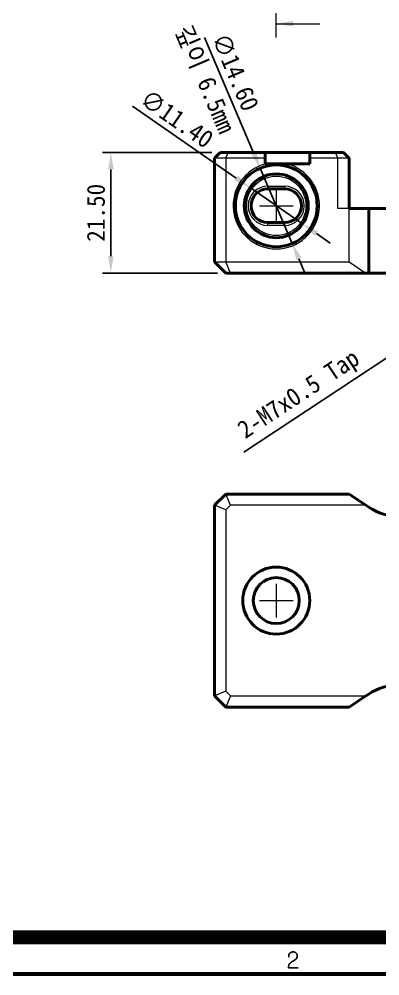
# Model space of a CAD drawing. Header units: millimetres. Extents: x 20 to 594, y 20 to 419.
# Drawn here: x 115.8 to 180.2, y 19.6 to 190.3 of the extents above; entities that cross this region are included whole.
import ezdxf

# ---------------------------------------------------------------- set-up
doc = ezdxf.new("R2010")
doc.units = ezdxf.units.MM
doc.linetypes.add('CENTERX2', pattern=[20.32, 12.7, -2.54, 2.54, -2.54])
doc.layers.get('0').update_dxf_attribs({"color": 6})
for name, color, linetype, lineweight in [('CENTER', 1, 'CENTERX2', 9), ('DIM', 2, 'Continuous', 9), ('OUTLINE', 3, 'Continuous', 40), ('숨은선', 253, 'Continuous', 20)]:
    doc.layers.add(name, color=color, linetype=linetype, lineweight=lineweight)
doc.styles.get("Standard").update_dxf_attribs({"font": '', "height": 3.2})
doc.styles.get('Standard').set_extended_font_data('GulimChe')
doc.dimstyles.new('척도 1배 - (x.xx)', dxfattribs={"dimtxt": 3.2, "dimasz": 3, "dimexe": 1.5, "dimexo": 1.5, "dimgap": 1, "dimtad": 1, "dimzin": 0, "dimdsep": 46, "dimtxsty": 'Standard', "dimcen": 0, "dimclrd": 2, "dimclre": 2, "dimclrt": 2, "dimadec": 0, "dimazin": 0, "dimtfac": 0.75, "dimtmove": 0, "dimatfit": 0, "dimfxl": 1, "dimtfill": 1, "dimtolj": 1, "dimtzin": 0, "dimarcsym": 0})

# ---------------------------------------------------------------- blocks, each defined once
blk = doc.blocks.new('A-2_규격도면_동인광학')
for p, q in [((143.94, 2.98), (143.94, 3.25)), ((144.8, 2.35), (144.7, 2.29)), ((145.14, 2.58), (144.8, 2.35)), ((145.22, 2.65), (145.14, 2.58)), ((143.86, 1.11), (145.61, 1.11))]:
    blk.add_line(p, q)
for points, const_width in [([(0, 0), (0, 398.86), (574, 398.86), (574, 0)], 0.7), ([(21.5, 6.5), (21.5, 392.36), (567.5, 392.36), (567.5, 6.5)], 2.5)]:
    blk.add_lwpolyline(points, close=True, dxfattribs=dict(const_width=const_width))
for centre, radius, start, end in [((144.61, 3.25), 0.675, 135.3614, 180), ((144.53, 3.33), 0.56, 116.1126, 135.3614), ((144.71, 2.97), 0.951, 75.511, 116.1126), ((144.8, 3.35), 0.566, 52.7857, 75.511), ((144.7, 3.21), 0.74, 352.4081, 52.7857), ((144.61, 1.33), 0.705, 132.8749, 161.3803), ((146.71, -0.93), 3.8, 121.9901, 132.8749), ((144.58, 3.23), 0.862, 318.1085, 352.4081), ((145.38, 1.07), 1.52, 161.3803, 178.4124)]:
    blk.add_arc(centre, radius, start, end)
blk = doc.blocks.new('*D340')
at = {"layer": 'Defpoints', "color": 0, "ltscale": 0.5, "transparency": 16777216}
for p in [(158.84, 163.76), (164.56, 150.33)]:
    blk.add_point(p, dxfattribs=at)
at = {"layer": 'DIM', "color": 2, "lineweight": -2, "ltscale": 0.5, "transparency": 16777216}
for p, q in [((157.67, 166.52), (148.92, 187.04)), ((164.56, 150.33), (158.84, 163.76)), ((165.74, 147.57), (166.92, 144.81))]:
    blk.add_line(p, q, dxfattribs=at)
at = {"layer": 'DIM', "color": 2, "ltscale": 0.5, "transparency": 16777216}
for points in [[(158.13, 166.72), (157.21, 166.32), (158.84, 163.76)], [(166.2, 147.76), (165.28, 147.37), (164.56, 150.33)]]:
    blk.add_solid(points, dxfattribs=at)
at = {"layer": 'DIM', "color": 2, "ltscale": 0.5, "transparency": 16777216, "insert": (154.42, 180.89), "char_height": 3.2, "attachment_point": 5, "rotation": 293.0759, "bg_fill": 3, "box_fill_scale": 1.1, "bg_fill_color": 256, "bg_fill_true_color": 13158600, "bg_fill_transparency": 0}
blk.add_mtext('\\A1;∅14.60', dxfattribs=at)
blk = doc.blocks.new('*D341')
at = {"layer": 'Defpoints', "color": 0, "ltscale": 0.5, "transparency": 16777216}
for p in [(157.02, 160.29), (166.39, 153.8)]:
    blk.add_point(p, dxfattribs=at)
at = {"layer": 'DIM', "color": 2, "lineweight": -2, "ltscale": 0.5, "transparency": 16777216}
for p, q in [((154.55, 162), (136.05, 174.83)), ((166.39, 153.8), (157.02, 160.29)), ((168.85, 152.09), (171.32, 150.38))]:
    blk.add_line(p, q, dxfattribs=at)
at = {"layer": 'DIM', "color": 2, "ltscale": 0.5, "transparency": 16777216}
for points in [[(154.84, 162.41), (154.27, 161.59), (157.02, 160.29)], [(169.14, 152.5), (168.57, 151.68), (166.39, 153.8)]]:
    blk.add_solid(points, dxfattribs=at)
at = {"layer": 'DIM', "color": 2, "ltscale": 0.5, "transparency": 16777216, "insert": (143.98, 172.55), "char_height": 3.2, "attachment_point": 5, "rotation": 325.2658, "bg_fill": 3, "box_fill_scale": 1.1, "bg_fill_color": 256, "bg_fill_true_color": 13158600, "bg_fill_transparency": 0}
blk.add_mtext('\\A1;∅11.40', dxfattribs=at)
blk = doc.blocks.new('*D391')
at = {"layer": 'Defpoints', "color": 0, "ltscale": 0.5, "transparency": 16777216}
for p in [(132.2, 166.54), (151.7, 166.54), (152.7, 145.04)]:
    blk.add_point(p, dxfattribs=at)
at = {"layer": 'DIM', "color": 2, "lineweight": -2, "ltscale": 0.5, "transparency": 16777216}
for p, q in [((150.2, 166.54), (130.7, 166.54)), ((132.2, 148.04), (132.2, 163.54)), ((151.2, 145.04), (130.7, 145.04))]:
    blk.add_line(p, q, dxfattribs=at)
at = {"layer": 'DIM', "color": 2, "ltscale": 0.5, "transparency": 16777216}
for points in [[(131.7, 163.54), (132.7, 163.54), (132.2, 166.54)], [(131.7, 148.04), (132.7, 148.04), (132.2, 145.04)]]:
    blk.add_solid(points, dxfattribs=at)
at = {"layer": 'DIM', "color": 2, "ltscale": 0.5, "transparency": 16777216, "insert": (129.55, 155.79), "char_height": 3.2, "attachment_point": 5, "rotation": 90, "bg_fill": 3, "box_fill_scale": 1.1, "bg_fill_color": 256, "bg_fill_true_color": 13158600, "bg_fill_transparency": 0}
blk.add_mtext('\\A1;21.50', dxfattribs=at)
blk = doc.blocks.new('*D396')
at = {"layer": 'Defpoints', "color": 0, "ltscale": 0.5, "transparency": 16777216}
for p in [(203.2, 144.34), (200.49, 142.55)]:
    blk.add_point(p, dxfattribs=at)
at = {"layer": 'DIM', "color": 2, "lineweight": -2, "ltscale": 0.5, "transparency": 16777216}
for p, q in [((203.2, 144.34), (200.49, 142.55)), ((197.99, 140.9), (155.9, 113.08))]:
    blk.add_line(p, q, dxfattribs=at)
at = {"layer": 'DIM', "color": 2, "ltscale": 0.5, "transparency": 16777216}
blk.add_solid([(197.71, 141.31), (198.26, 140.48), (200.49, 142.55)], dxfattribs=at)
at = {"layer": 'DIM', "color": 2, "ltscale": 0.5, "transparency": 16777216, "insert": (165.88, 123.17), "char_height": 3.2, "attachment_point": 5, "rotation": 33.461, "bg_fill": 3, "box_fill_scale": 1.1, "bg_fill_color": 256, "bg_fill_true_color": 13158600, "bg_fill_transparency": 0}
blk.add_mtext('\\A1;2-M7x0.5 Tap', dxfattribs=at)

msp = doc.modelspace()

# ---------------------------------------------------------------- linework, layer by layer
at = {"layer": 'CENTER'}
msp.add_line((161.703, 187.052), (161.703, 229.68), dxfattribs=at)
at = {"layer": 'CENTER', "ltscale": 0.5}
for p, q in [((161.703, 160.043), (161.703, 154.043)), ((158.703, 157.043), (164.703, 157.043)), ((161.703, 89.607), (161.703, 83.607)), ((158.703, 86.607), (164.703, 86.607))]:
    msp.add_line(p, q, dxfattribs=at)
at = {"layer": 'OUTLINE'}
for p, q in [((150.703, 165.543), (151.703, 166.543)), ((151.703, 166.543), (153.117, 166.543)), ((153.117, 166.543), (159.703, 166.543)), ((159.703, 166.543), (159.703, 165.543)), ((167.703, 166.543), (159.703, 166.543)), ((167.703, 166.543), (172.289, 166.543)), ((167.703, 165.543), (167.703, 166.543)), ((172.289, 166.543), (173.703, 166.543)), ((174.703, 165.543), (173.703, 166.543)), ((150.703, 147.043), (150.703, 165.543)), ((159.703, 165.543), (159.703, 164.543)), ((159.96, 164.543), (159.703, 164.543)), ((167.703, 164.543), (163.447, 164.543)), ((167.703, 164.543), (167.703, 165.543)), ((174.703, 165.543), (174.703, 156.543)), ((163.203, 160.043), (160.203, 160.043)), ((174.703, 156.543), (178.184, 156.543)), ((178.184, 145.043), (178.184, 156.543)), ((178.184, 156.543), (183.731, 156.543)), ((160.203, 154.043), (163.203, 154.043)), ((152.703, 145.043), (150.703, 147.043)), ((153.531, 145.043), (152.703, 145.043)), ((177.703, 145.043), (153.531, 145.043)), ((177.703, 145.043), (178.184, 145.043)), ((183.703, 145.043), (178.184, 145.043)), ((150.703, 103.607), (152.703, 105.607)), ((152.703, 105.607), (174.703, 105.607)), ((174.703, 105.607), (177.703, 103.607)), ((150.703, 69.607), (150.703, 103.607)), ((177.703, 103.607), (178.184, 103.286)), ((152.703, 67.607), (150.703, 69.607)), ((177.703, 69.607), (174.703, 67.607)), ((178.184, 69.927), (177.703, 69.607)), ((174.703, 67.607), (152.703, 67.607))]:
    msp.add_line(p, q, dxfattribs=at)
for centre, radius in [((161.703, 157.043), 7.3), ((161.703, 157.043), 5.7), ((161.703, 86.607), 5.975), ((161.703, 86.607), 4.1)]:
    msp.add_circle(centre, radius, dxfattribs=at)
for centre, radius, start, end in [((160.203, 157.043), 3, 90, 270), ((163.203, 157.043), 3, 270, 90), ((183.731, 111.607), 10, 236.30993, 269.84097), ((183.731, 61.607), 10, 90.15903, 123.69007)]:
    msp.add_arc(centre, radius, start, end, dxfattribs=at)
msp.add_open_spline([(159.96, 164.543), (160.534, 164.543), (161.113, 164.543), (161.99, 164.543), (162.285, 164.543), (162.87, 164.543), (163.159, 164.543), (163.447, 164.543)], degree=3, knots=[0, 0, 0, 0, 0.5, 0.5, 0.75, 0.75, 1, 1, 1, 1], dxfattribs=at)
at = {"layer": '숨은선'}
for p, q in [((152.703, 165.543), (153.117, 166.543)), ((172.703, 165.543), (172.289, 166.543)), ((152.703, 165.543), (150.703, 165.543)), ((152.703, 165.543), (152.703, 147.043)), ((159.703, 165.543), (152.703, 165.543)), ((172.703, 165.543), (167.703, 165.543)), ((172.703, 156.543), (172.703, 165.543)), ((174.703, 165.543), (172.703, 165.543)), ((160.203, 160.543), (163.203, 160.543)), ((160.203, 160.043), (160.203, 160.543)), ((163.203, 160.043), (163.203, 160.543)), ((174.703, 156.543), (172.703, 156.543)), ((174.703, 147.043), (174.703, 156.543)), ((160.203, 153.543), (160.203, 154.043)), ((163.203, 153.543), (163.203, 154.043)), ((163.203, 153.543), (160.203, 153.543)), ((150.703, 147.043), (152.703, 147.043)), ((153.531, 145.043), (152.703, 147.043)), ((152.703, 147.043), (174.703, 147.043)), ((174.703, 147.043), (177.703, 145.043)), ((153.531, 103.607), (152.703, 105.607)), ((152.703, 102.778), (150.703, 103.607)), ((153.531, 103.607), (152.703, 102.778)), ((152.703, 102.778), (152.703, 70.435)), ((177.703, 103.607), (153.531, 103.607)), ((152.703, 70.435), (150.703, 69.607)), ((152.703, 70.435), (153.531, 69.607)), ((153.531, 69.607), (152.703, 67.607)), ((153.531, 69.607), (177.703, 69.607))]:
    msp.add_line(p, q, dxfattribs=at)
msp.add_circle((161.703, 157.043), 5.3, dxfattribs=at)
for centre, radius, start, end in [((161.703, 157.043), 7.7, 103.08735, 76.91265), ((160.203, 157.043), 3.5, 90, 270), ((163.203, 157.043), 3.5, 270, 90)]:
    msp.add_arc(centre, radius, start, end, dxfattribs=at)

# ---------------------------------------------------------------- block references
msp.add_blockref('A-2_규격도면_동인광학', (20, 20))
msp.add_blockref('A-2_규격도면_동인광학', (20, 20))

# ---------------------------------------------------------------- next in the draw order: dimensions: what is measured, and where the dimension line sits
at = {"layer": 'DIM', "ltscale": 0.5}
dim = msp.add_diameter_dim_2p(p1=(164.564, 150.327), p2=(158.842, 163.759), dimstyle='척도 1배 - (x.xx)', dxfattribs=at)
dim.commit()
dim.dimension.update_dxf_attribs({"geometry": '*D340', "text_midpoint": (151.986, 179.852), "dimtype": 163})

# ---------------------------------------------------------------- next in the draw order: linework, layer by layer
at = {"layer": 'DIM', "color": 2, "ltscale": 0.5}
msp.add_line((161.703, 189.516), (169.467, 189.516), dxfattribs=at)
msp.add_solid([(164.703, 190.016), (164.703, 189.016), (161.703, 189.516)], dxfattribs=at)

# ---------------------------------------------------------------- next in the draw order: dimensions: what is measured, and where the dimension line sits
at = {"layer": 'DIM', "ltscale": 0.5}
dim = msp.add_diameter_dim_2p(p1=(166.387, 153.796), p2=(157.019, 160.291), dimstyle='척도 1배 - (x.xx)', dxfattribs=at)
dim.commit()
dim.dimension.update_dxf_attribs({"geometry": '*D341', "text_midpoint": (142.471, 170.377), "dimtype": 163})
dim = msp.add_radius_dim(center=(203.203, 144.343), mpoint=(200.492, 142.551), text='2-M7x0.5 Tap', dimstyle='척도 1배 - (x.xx)', dxfattribs=at)
dim.commit()
dim.dimension.update_dxf_attribs({"geometry": '*D396', "text_midpoint": (167.49, 120.74), "dimtype": 164})

# ---------------------------------------------------------------- next in the draw order: texts
at = {"layer": 'DIM', "color": 2, "ltscale": 0.5, "insert": (148.903, 179.606), "char_height": 3.2, "attachment_point": 5, "rotation": 293.07593, "bg_fill": 3, "box_fill_scale": 1.1, "bg_fill_color": 256, "bg_fill_true_color": 13158600, "bg_fill_transparency": 0}
msp.add_mtext('\\A1;깊이 6.5mm', dxfattribs=at)

# ---------------------------------------------------------------- next in the draw order: dimensions: what is measured, and where the dimension line sits
at = {"layer": 'DIM', "ltscale": 0.5}
dim = msp.add_linear_dim(base=(132.197, 166.543), p1=(152.703, 145.043), p2=(151.703, 166.543), angle=90, dimstyle='척도 1배 - (x.xx)', dxfattribs=at)
dim.commit()
dim.dimension.update_dxf_attribs({"geometry": '*D391', "text_midpoint": (129.554, 155.793)})

doc.saveas('drawing.dxf')
